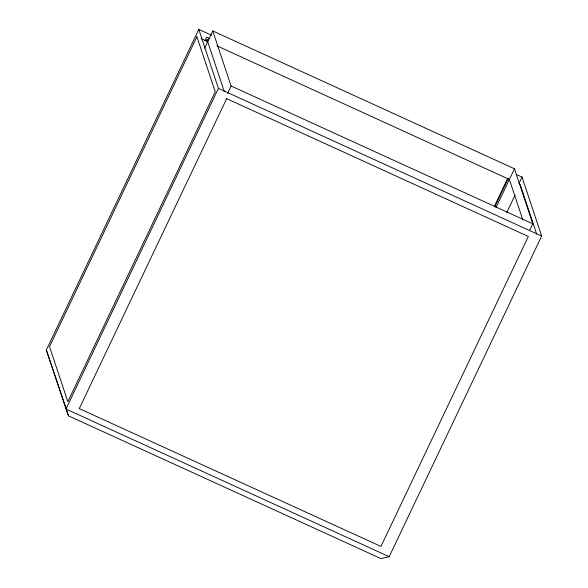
<?xml version="1.0" encoding="UTF-8"?>
<svg xmlns="http://www.w3.org/2000/svg" width="588" height="588" viewBox="0 0 588 588"><rect width="100%" height="100%" fill="white"/><g stroke="black" fill="none" stroke-linecap="round" stroke-linejoin="round"><path stroke-width="0.88" d="M205.028 40.521L206.601 37.198L209.938 38.727M494.464 206.27L507.811 178.09M516.198 174.408L522.034 177.069L541.658 236.045L389.197 556.696L380.943 558.6L68.48 415.848L46.342 350.051L198.803 29.4L211.702 35.295M206.248 41.322L207.035 39.668L208.703 40.432M204.536 48.26L212.775 30.944L514.456 168.771L532.765 223.815L529.641 230.393M198.803 29.4L218.42 88.376L65.966 409.027L389.197 556.696M227.563 93.389L231.084 85.988L212.775 30.944M494.934 206.484L508.326 178.326M495.978 207.645L514.456 168.771M518.888 183.699L522.034 177.069M506.746 212.569L515.029 195.157M201.059 38.602L207.689 41.63M216.862 45.82L509.377 179.458L522.82 219.883M231.084 85.988L532.765 223.815M218.42 88.376L541.658 236.045M46.342 350.051L68.48 415.848M520.152 184.382L536.712 234.178M207.035 39.668L224.285 91.515M196.914 36.713L49.539 346.67L67.848 401.714L215.23 91.757L196.914 36.713M226.659 98.644L79.277 408.609L380.965 546.436L528.34 236.472L226.659 98.644"/></g></svg>
